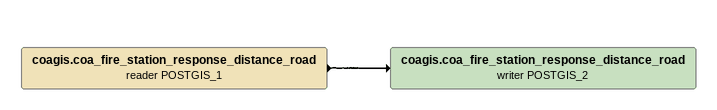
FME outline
coagis.coa_fire_station_response_distance_road (reader POSTGIS_1)
    -> coagis.coa_fire_station_response_distance_road (writer POSTGIS_2)
coagis.coa_fire_station_response_distance_road (writer POSTGIS_2)
